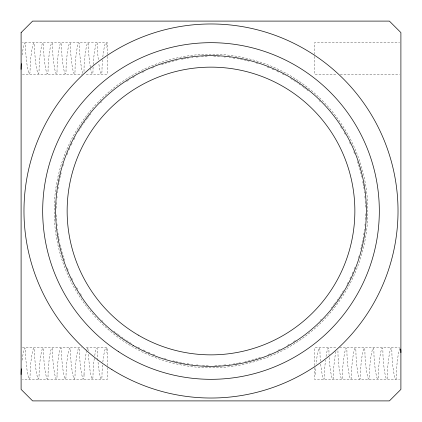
<?xml version="1.0" encoding="UTF-8"?>
<svg xmlns="http://www.w3.org/2000/svg" width="422" height="422" viewBox="0 0 422 422"><rect width="100%" height="100%" fill="white"/><g stroke="black" fill="none" stroke-linecap="round" stroke-linejoin="round"><path stroke-width="0.32" stroke-dasharray="2.11 1.58" d="M107.42 367.525L107.42 379.415L22.419 379.415M107.42 365.573L107.42 347.765L85.017 347.765M107.42 56.427L107.42 74.235L85.017 74.235M107.42 54.475L107.42 42.585L22.419 42.585M314.58 367.525L314.58 379.415L399.581 379.415M314.58 365.573L314.58 347.765L336.983 347.765M314.58 56.427L314.58 74.235L336.983 74.235M314.58 54.475L314.58 42.585L399.581 42.585M340.28 74.235L399.581 74.235M22.419 74.235L82.38 74.235M22.419 347.765L81.72 347.765M339.62 347.765L399.581 347.765M365.563 213.717A154.589 154.589 0 0 1 365.315 220.189M365.035 224.061A154.589 154.589 0 0 1 364.919 225.353M364.508 229.215A154.589 154.589 0 0 1 364.35 230.502M364.001 233.065A154.589 154.589 0 0 1 363.717 234.985M363.4 236.906A154.589 154.589 0 0 1 362.044 243.895M361.907 244.528A154.589 154.589 0 0 1 361.475 246.422M361.322 247.055A154.589 154.589 0 0 1 360.536 250.193M358.763 256.423A154.589 154.589 0 0 1 358.378 257.657M354.923 267.421A154.589 154.589 0 0 1 354.2 269.225M352.95 272.211A154.589 154.589 0 0 1 352.17 273.989M350.819 276.932A154.589 154.589 0 0 1 349.411 279.849M348.234 282.154A154.589 154.589 0 0 1 346.404 285.583M343.497 290.631A154.589 154.589 0 0 1 338.966 297.726M338.238 298.797A154.589 154.589 0 0 1 335.991 301.967M335.606 302.49A154.589 154.589 0 0 1 334.446 304.046M334.055 304.563A154.589 154.589 0 0 1 333.269 305.591M332.473 306.615A154.589 154.589 0 0 1 331.259 308.129M321.358 319.248A154.589 154.589 0 0 1 320.451 320.171M295.358 340.538A154.589 154.589 0 0 1 293.179 341.936M289.302 344.289A154.589 154.589 0 0 1 287.06 345.581M279.622 349.522A154.589 154.589 0 0 1 277.876 350.371M270.191 353.805A154.589 154.589 0 0 1 267.184 355.013M260.495 357.45A154.589 154.589 0 0 1 254.318 359.391M253.696 359.576A154.589 154.589 0 0 1 244.913 361.823M240.477 362.751A154.589 154.589 0 0 1 238.567 363.11M237.929 363.221A154.589 154.589 0 0 1 235.376 363.653M234.737 363.753A154.589 154.589 0 0 1 233.456 363.949M230.248 364.381A154.589 154.589 0 0 1 228.961 364.539M225.744 364.882A154.589 154.589 0 0 1 223.808 365.056M220.579 365.288A154.589 154.589 0 0 1 214.112 365.558M208.283 365.563A154.589 154.589 0 0 1 201.811 365.315M197.939 365.035A154.589 154.589 0 0 1 196.647 364.919M192.785 364.508A154.589 154.589 0 0 1 191.498 364.35M188.935 364.001A154.589 154.589 0 0 1 187.015 363.717M185.094 363.4A154.589 154.589 0 0 1 178.105 362.044M177.472 361.907A154.589 154.589 0 0 1 175.578 361.475M174.945 361.322A154.589 154.589 0 0 1 171.807 360.536M165.577 358.763A154.589 154.589 0 0 1 164.343 358.378M154.579 354.923A154.589 154.589 0 0 1 152.775 354.2M149.789 352.95A154.589 154.589 0 0 1 148.011 352.17M145.068 350.819A154.589 154.589 0 0 1 142.151 349.411M139.846 348.234A154.589 154.589 0 0 1 136.417 346.404M131.369 343.497A154.589 154.589 0 0 1 124.274 338.966M123.203 338.238A154.589 154.589 0 0 1 120.033 335.991M119.51 335.606A154.589 154.589 0 0 1 117.954 334.446M117.437 334.055A154.589 154.589 0 0 1 116.409 333.269M115.385 332.473A154.589 154.589 0 0 1 113.871 331.259M102.752 321.358A154.589 154.589 0 0 1 101.829 320.451M81.462 295.358A154.589 154.589 0 0 1 80.064 293.179M77.711 289.302A154.589 154.589 0 0 1 76.419 287.06M72.478 279.622A154.589 154.589 0 0 1 71.629 277.876M68.195 270.191A154.589 154.589 0 0 1 66.987 267.184M64.55 260.495A154.589 154.589 0 0 1 62.609 254.318M62.424 253.696A154.589 154.589 0 0 1 60.177 244.913M59.249 240.477A154.589 154.589 0 0 1 58.89 238.567M58.779 237.929A154.589 154.589 0 0 1 58.347 235.376M58.247 234.737A154.589 154.589 0 0 1 58.051 233.456M57.619 230.248A154.589 154.589 0 0 1 57.461 228.961M57.118 225.744A154.589 154.589 0 0 1 56.944 223.808M56.712 220.579A154.589 154.589 0 0 1 56.442 214.112M56.437 208.283A154.589 154.589 0 0 1 56.685 201.811M56.965 197.939A154.589 154.589 0 0 1 57.081 196.647M57.492 192.785A154.589 154.589 0 0 1 57.65 191.498M57.999 188.935A154.589 154.589 0 0 1 58.283 187.015M58.6 185.094A154.589 154.589 0 0 1 59.956 178.105M60.093 177.472A154.589 154.589 0 0 1 60.525 175.578M60.678 174.945A154.589 154.589 0 0 1 61.464 171.807M63.237 165.577A154.589 154.589 0 0 1 63.622 164.343M67.077 154.579A154.589 154.589 0 0 1 67.8 152.775M69.05 149.789A154.589 154.589 0 0 1 69.83 148.011M71.181 145.068A154.589 154.589 0 0 1 72.589 142.151M73.766 139.846A154.589 154.589 0 0 1 75.596 136.417M78.503 131.369A154.589 154.589 0 0 1 83.034 124.274M83.762 123.203A154.589 154.589 0 0 1 86.009 120.033M86.394 119.51A154.589 154.589 0 0 1 87.554 117.954M87.945 117.437A154.589 154.589 0 0 1 88.731 116.409M89.527 115.385A154.589 154.589 0 0 1 90.741 113.871M100.642 102.752A154.589 154.589 0 0 1 101.549 101.829M126.642 81.462A154.589 154.589 0 0 1 128.821 80.064M132.698 77.711A154.589 154.589 0 0 1 134.94 76.419M142.378 72.478A154.589 154.589 0 0 1 144.124 71.629M151.809 68.195A154.589 154.589 0 0 1 154.816 66.987M161.505 64.55A154.589 154.589 0 0 1 167.682 62.609M168.304 62.424A154.589 154.589 0 0 1 177.087 60.177M181.523 59.249A154.589 154.589 0 0 1 183.433 58.89M184.071 58.779A154.589 154.589 0 0 1 186.624 58.347M187.262 58.247A154.589 154.589 0 0 1 188.544 58.051M191.752 57.619A154.589 154.589 0 0 1 193.039 57.461M196.256 57.118A154.589 154.589 0 0 1 198.192 56.944M201.421 56.712A154.589 154.589 0 0 1 207.888 56.442M213.717 56.437A154.589 154.589 0 0 1 220.189 56.685M224.061 56.965A154.589 154.589 0 0 1 225.353 57.081M229.215 57.492A154.589 154.589 0 0 1 230.502 57.65M233.065 57.999A154.589 154.589 0 0 1 234.985 58.283M236.906 58.6A154.589 154.589 0 0 1 243.895 59.956M244.528 60.093A154.589 154.589 0 0 1 246.422 60.525M247.055 60.678A154.589 154.589 0 0 1 250.193 61.464M256.423 63.237A154.589 154.589 0 0 1 257.657 63.622M267.421 67.077A154.589 154.589 0 0 1 269.225 67.8M272.211 69.05A154.589 154.589 0 0 1 273.989 69.83M276.932 71.181A154.589 154.589 0 0 1 279.849 72.589M282.154 73.766A154.589 154.589 0 0 1 285.583 75.596M290.631 78.503A154.589 154.589 0 0 1 297.726 83.034M298.797 83.762A154.589 154.589 0 0 1 301.967 86.009M302.49 86.394A154.589 154.589 0 0 1 304.046 87.554M304.563 87.945A154.589 154.589 0 0 1 305.591 88.731M306.615 89.527A154.589 154.589 0 0 1 308.129 90.741M319.248 100.642A154.589 154.589 0 0 1 320.171 101.549M340.538 126.642A154.589 154.589 0 0 1 341.936 128.821M344.289 132.698A154.589 154.589 0 0 1 345.581 134.94M349.522 142.378A154.589 154.589 0 0 1 350.371 144.124M353.805 151.809A154.589 154.589 0 0 1 355.013 154.816M357.45 161.505A154.589 154.589 0 0 1 359.391 167.682M359.576 168.304A154.589 154.589 0 0 1 361.823 177.087M362.751 181.523A154.589 154.589 0 0 1 363.11 183.433M363.221 184.071A154.589 154.589 0 0 1 363.653 186.624M363.753 187.262A154.589 154.589 0 0 1 363.949 188.544M364.381 191.752A154.589 154.589 0 0 1 364.539 193.039M364.882 196.256A154.589 154.589 0 0 1 365.056 198.192M365.288 201.421A154.589 154.589 0 0 1 365.558 207.888M84.031 374.541A15.646 1.588 84.1 0 1 81.789 374.62A15.646 1.588 84.1 0 1 79.542 352.639A15.646 1.588 -84.1 0 0 77.295 352.555A15.646 1.588 -84.1 0 0 75.047 374.541A15.646 1.588 84.1 0 1 72.8 374.62A15.646 1.588 84.1 0 1 70.553 352.639A15.646 1.588 -84.1 0 0 68.306 352.555A15.646 1.588 -84.1 0 0 66.059 374.541A15.646 1.588 84.1 0 1 63.806 374.62A15.646 1.588 84.1 0 1 61.565 352.639A15.646 1.588 -84.1 0 0 59.312 352.555A15.646 1.588 -84.1 0 0 57.07 374.541M22.15 360.145A15.646 1.588 -84.1 0 1 24.434 348.656A15.646 1.588 -84.1 0 1 25.6 352.639A15.646 1.588 84.1 0 0 27.847 374.62A15.646 1.588 84.1 0 0 30.094 374.541A15.646 1.588 -84.1 0 1 32.341 352.555A15.646 1.588 -84.1 0 1 34.588 352.639A15.646 1.588 84.1 0 0 36.841 374.62A15.646 1.588 84.1 0 0 39.082 374.541A15.646 1.588 -84.1 0 1 41.335 352.555A15.646 1.588 -84.1 0 1 43.577 352.639A15.646 1.588 84.1 0 0 45.829 374.62A15.646 1.588 84.1 0 0 48.071 374.541A15.646 1.588 -84.1 0 1 50.324 352.555A15.646 1.588 -84.1 0 1 52.565 352.639A15.646 1.588 84.1 0 0 54.818 374.62A15.646 1.588 84.1 0 0 57.065 374.541M102.836 362.071A15.646 1.588 -84.1 0 1 105.215 348.952A15.646 1.588 -84.1 0 1 106.508 352.639M102.535 364.993A15.646 1.588 -84.1 0 0 102.019 374.541A15.646 1.588 84.1 0 1 100.394 377.231A15.646 1.588 84.1 0 1 97.872 360.256M94.718 355.63A15.646 1.588 -84.1 0 1 97.519 352.639A15.646 1.588 84.1 0 0 97.804 359.312M94.317 358.273A15.646 1.588 -84.1 0 0 93.03 374.541A15.646 1.588 84.1 0 1 90.851 374.958A15.646 1.588 84.1 0 1 88.541 353.356M86.979 349.711A15.646 1.588 -84.1 0 1 88.488 350.772M84.041 374.541A15.646 1.588 -84.1 0 1 86.563 351.273M82.87 73.349A15.646 1.588 84.1 0 1 79.547 47.459A15.646 1.588 -84.1 0 0 77.295 47.375A15.646 1.588 -84.1 0 0 75.053 69.361A15.646 1.588 84.1 0 1 72.8 69.44A15.646 1.588 84.1 0 1 70.553 47.459A15.646 1.588 -84.1 0 0 68.306 47.375A15.646 1.588 -84.1 0 0 66.059 69.361A15.646 1.588 84.1 0 1 63.812 69.44A15.646 1.588 84.1 0 1 61.565 47.459A15.646 1.588 -84.1 0 0 59.317 47.375A15.646 1.588 -84.1 0 0 57.07 69.361M84.036 69.361A15.646 1.588 84.1 0 1 83.925 72.225M22.15 54.965A15.646 1.588 -84.1 0 1 24.434 43.477A15.646 1.588 -84.1 0 1 25.6 47.459A15.646 1.588 84.1 0 0 27.852 69.44A15.646 1.588 84.1 0 0 30.094 69.361A15.646 1.588 -84.1 0 1 32.346 47.375A15.646 1.588 -84.1 0 1 34.588 47.459A15.646 1.588 84.1 0 0 36.841 69.44A15.646 1.588 84.1 0 0 39.082 69.361A15.646 1.588 -84.1 0 1 41.335 47.375A15.646 1.588 -84.1 0 1 43.577 47.459A15.646 1.588 84.1 0 0 45.829 69.44A15.646 1.588 84.1 0 0 48.076 69.361A15.646 1.588 -84.1 0 1 50.324 47.375A15.646 1.588 -84.1 0 1 52.571 47.459A15.646 1.588 84.1 0 0 54.818 69.44A15.646 1.588 84.1 0 0 57.065 69.361M102.836 56.891A15.646 1.588 -84.1 0 1 105.22 43.772A15.646 1.588 -84.1 0 1 106.508 47.459M102.535 59.813A15.646 1.588 -84.1 0 0 102.019 69.361A15.646 1.588 84.1 0 1 98.69 62.799M93.188 64.524A15.646 1.588 -84.1 0 1 95.694 45.523A15.646 1.588 -84.1 0 1 97.519 47.459A15.646 1.588 84.1 0 0 98.453 60.895M93.072 67.093A15.646 1.588 -84.1 0 0 93.03 69.361A15.646 1.588 84.1 0 1 90.64 68.733M90.361 67.193A15.646 1.588 84.1 0 1 88.536 47.459A15.646 1.588 -84.1 0 0 86.283 47.375A15.646 1.588 -84.1 0 0 84.041 69.361M320.699 364.133A15.646 1.588 84.1 0 0 323.12 378.054A15.646 1.588 84.1 0 0 324.476 374.536A15.646 1.588 -84.1 0 1 325.526 360.145M320.419 361.216A15.646 1.588 84.1 0 1 319.992 352.639A15.646 1.588 -84.1 0 0 318.563 349.31A15.646 1.588 -84.1 0 0 316.104 364.022M326.037 356.479A15.646 1.588 -84.1 0 1 328.975 352.639A15.646 1.588 84.1 0 0 329.023 354.902M315.492 374.536A15.646 1.588 -84.1 0 1 315.846 366.924M399.85 348.408A15.646 1.588 -84.1 0 0 397.571 359.18A15.646 1.588 -84.1 0 0 396.406 374.536A15.646 1.588 84.1 0 1 394.153 374.62A15.646 1.588 84.1 0 1 391.911 352.639A15.646 1.588 -84.1 0 0 389.659 352.555A15.646 1.588 -84.1 0 0 387.417 374.536A15.646 1.588 84.1 0 1 385.165 374.62A15.646 1.588 84.1 0 1 382.923 352.639A15.646 1.588 -84.1 0 0 380.67 352.555A15.646 1.588 -84.1 0 0 378.423 374.536A15.646 1.588 84.1 0 1 376.176 374.62A15.646 1.588 84.1 0 1 373.929 352.639A15.646 1.588 -84.1 0 0 371.682 352.555A15.646 1.588 -84.1 0 0 369.435 374.536A15.646 1.588 84.1 0 1 367.182 374.62A15.646 1.588 84.1 0 1 364.94 352.639A15.646 1.588 -84.1 0 0 362.688 352.555A15.646 1.588 -84.1 0 0 360.446 374.536A15.646 1.588 84.1 0 1 358.194 374.62A15.646 1.588 84.1 0 1 355.952 352.639A15.646 1.588 -84.1 0 0 353.699 352.555A15.646 1.588 -84.1 0 0 351.457 374.536A15.646 1.588 84.1 0 1 349.205 374.62A15.646 1.588 84.1 0 1 346.958 352.639A15.646 1.588 -84.1 0 0 344.711 352.555A15.646 1.588 -84.1 0 0 342.464 374.536A15.646 1.588 84.1 0 1 340.216 374.62A15.646 1.588 84.1 0 1 337.969 352.639A15.646 1.588 -84.1 0 0 337.853 349.775M329.139 357.471A15.646 1.588 84.1 0 0 331.645 376.471A15.646 1.588 84.1 0 0 333.47 374.536A15.646 1.588 -84.1 0 1 336.139 350.698M128.536 344.378A156.81 156.81 0 0 0 367.741 215.726A156.81 156.81 0 0 0 136.723 72.895A156.81 156.81 0 0 0 128.536 344.378"/><path stroke-width="0.63" d="M21.111 374.541A15.646 1.588 -84.1 0 1 21.322 368.796M21.111 69.361A15.646 1.588 -84.1 0 1 21.327 63.616M400.678 348.994A15.646 1.588 -84.1 0 1 400.895 352.639M21.1 32.61L21.1 389.39L32.61 400.9L389.39 400.9L400.9 389.39L400.9 32.61L389.39 21.1L32.61 21.1L21.1 32.61M111.93 369.625A187.02 187.02 0 0 0 397.909 217.483A187.02 187.02 0 0 0 123.161 45.887A187.02 187.02 0 0 0 111.93 369.625M138.189 335.079A143.865 143.865 0 0 0 354.86 212.018A143.865 143.865 0 0 0 139.951 85.909A143.865 143.865 0 0 0 138.189 335.079M118.44 351.584A168.32 168.32 0 0 0 379.03 220.864A168.32 168.32 0 0 0 135.525 60.552A168.32 168.32 0 0 0 118.44 351.584M133.315 345.555A155.37 155.37 0 0 0 366.37 211A155.37 155.37 0 0 0 133.315 76.445A155.37 155.37 0 0 0 133.315 345.555"/></g></svg>
